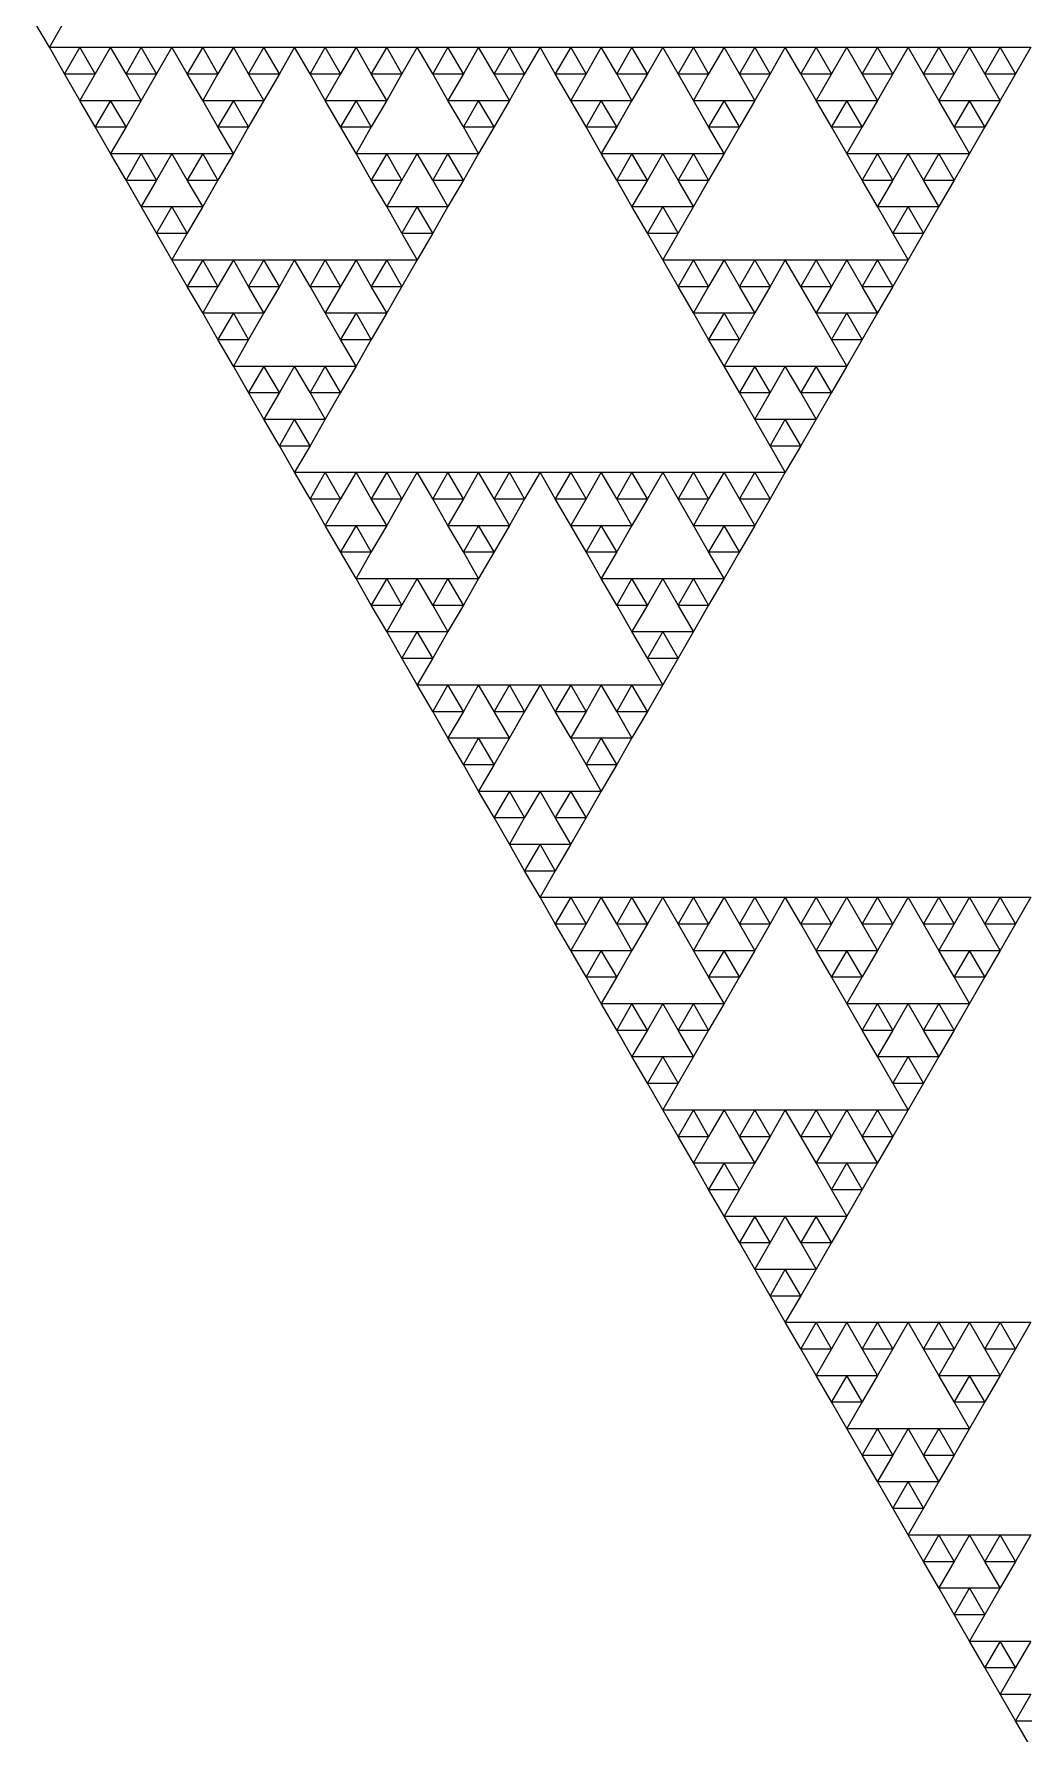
# Model space of a CAD drawing. Extents: x 0 to 1120, y 627 to 1597.
# Drawn here: x 350.9 to 420.8, y 1354.7 to 1474.8 of the extents above; entities that cross this region are included whole.
import ezdxf

# ---------------------------------------------------------------- set-up
doc = ezdxf.new("R2010")
doc.units = 0
doc.layers.get('0').update_dxf_attribs({"linetype": 'CONTINUOUS'})

msp = doc.modelspace()

# ---------------------------------------------------------------- linework, layer by layer
at = {"color": 3}
for points in [[(350.865, 1475.758), (353.032, 1475.758), (351.949, 1473.881)], [(351.949, 1473.881), (354.116, 1473.881), (353.032, 1472.005)], [(354.116, 1473.881), (356.283, 1473.881), (355.199, 1472.005)], [(356.283, 1473.881), (358.45, 1473.881), (357.367, 1472.005)], [(358.45, 1473.881), (360.617, 1473.881), (359.534, 1472.005)], [(360.617, 1473.881), (362.785, 1473.881), (361.701, 1472.005)], [(362.785, 1473.881), (364.952, 1473.881), (363.868, 1472.005)], [(364.952, 1473.881), (367.119, 1473.881), (366.035, 1472.005)], [(367.119, 1473.881), (369.286, 1473.881), (368.203, 1472.005)], [(369.286, 1473.881), (371.453, 1473.881), (370.37, 1472.005)], [(371.453, 1473.881), (373.621, 1473.881), (372.537, 1472.005)], [(373.621, 1473.881), (375.788, 1473.881), (374.704, 1472.005)], [(375.788, 1473.881), (377.955, 1473.881), (376.871, 1472.005)], [(377.955, 1473.881), (380.122, 1473.881), (379.039, 1472.005)], [(380.122, 1473.881), (382.289, 1473.881), (381.206, 1472.005)], [(382.289, 1473.881), (384.457, 1473.881), (383.373, 1472.005)], [(384.457, 1473.881), (386.624, 1473.881), (385.54, 1472.005)], [(386.624, 1473.881), (388.791, 1473.881), (387.707, 1472.005)], [(388.791, 1473.881), (390.958, 1473.881), (389.875, 1472.005)], [(390.958, 1473.881), (393.125, 1473.881), (392.042, 1472.005)], [(393.125, 1473.881), (395.293, 1473.881), (394.209, 1472.005)], [(395.293, 1473.881), (397.46, 1473.881), (396.376, 1472.005)], [(397.46, 1473.881), (399.627, 1473.881), (398.543, 1472.005)], [(399.627, 1473.881), (401.794, 1473.881), (400.711, 1472.005)], [(401.794, 1473.881), (403.961, 1473.881), (402.878, 1472.005)], [(403.961, 1473.881), (406.129, 1473.881), (405.045, 1472.005)], [(406.129, 1473.881), (408.296, 1473.881), (407.212, 1472.005)], [(408.296, 1473.881), (410.463, 1473.881), (409.379, 1472.005)], [(410.463, 1473.881), (412.63, 1473.881), (411.547, 1472.005)], [(412.63, 1473.881), (414.797, 1473.881), (413.714, 1472.005)], [(414.797, 1473.881), (416.965, 1473.881), (415.881, 1472.005)], [(416.965, 1473.881), (419.132, 1473.881), (418.048, 1472.005)], [(419.132, 1473.881), (421.299, 1473.881), (420.215, 1472.005)], [(353.032, 1472.005), (355.199, 1472.005), (354.116, 1470.128)], [(357.367, 1472.005), (359.534, 1472.005), (358.45, 1470.128)], [(361.701, 1472.005), (363.868, 1472.005), (362.785, 1470.128)], [(366.035, 1472.005), (368.203, 1472.005), (367.119, 1470.128)], [(370.37, 1472.005), (372.537, 1472.005), (371.453, 1470.128)], [(374.704, 1472.005), (376.871, 1472.005), (375.788, 1470.128)], [(379.039, 1472.005), (381.206, 1472.005), (380.122, 1470.128)], [(383.373, 1472.005), (385.54, 1472.005), (384.457, 1470.128)], [(387.707, 1472.005), (389.875, 1472.005), (388.791, 1470.128)], [(392.042, 1472.005), (394.209, 1472.005), (393.125, 1470.128)], [(396.376, 1472.005), (398.543, 1472.005), (397.46, 1470.128)], [(400.711, 1472.005), (402.878, 1472.005), (401.794, 1470.128)], [(405.045, 1472.005), (407.212, 1472.005), (406.129, 1470.128)], [(409.379, 1472.005), (411.547, 1472.005), (410.463, 1470.128)], [(413.714, 1472.005), (415.881, 1472.005), (414.797, 1470.128)], [(418.048, 1472.005), (420.215, 1472.005), (419.132, 1470.128)], [(354.116, 1470.128), (356.283, 1470.128), (355.199, 1468.251)], [(356.283, 1470.128), (358.45, 1470.128), (357.367, 1468.251)], [(362.785, 1470.128), (364.952, 1470.128), (363.868, 1468.251)], [(364.952, 1470.128), (367.119, 1470.128), (366.035, 1468.251)], [(371.453, 1470.128), (373.621, 1470.128), (372.537, 1468.251)], [(373.621, 1470.128), (375.788, 1470.128), (374.704, 1468.251)], [(380.122, 1470.128), (382.289, 1470.128), (381.206, 1468.251)], [(382.289, 1470.128), (384.457, 1470.128), (383.373, 1468.251)], [(388.791, 1470.128), (390.958, 1470.128), (389.875, 1468.251)], [(390.958, 1470.128), (393.125, 1470.128), (392.042, 1468.251)], [(397.46, 1470.128), (399.627, 1470.128), (398.543, 1468.251)], [(399.627, 1470.128), (401.794, 1470.128), (400.711, 1468.251)], [(406.129, 1470.128), (408.296, 1470.128), (407.212, 1468.251)], [(408.296, 1470.128), (410.463, 1470.128), (409.379, 1468.251)], [(414.797, 1470.128), (416.965, 1470.128), (415.881, 1468.251)], [(416.965, 1470.128), (419.132, 1470.128), (418.048, 1468.251)], [(355.199, 1468.251), (357.367, 1468.251), (356.283, 1466.374)], [(363.868, 1468.251), (366.035, 1468.251), (364.952, 1466.374)], [(372.537, 1468.251), (374.704, 1468.251), (373.621, 1466.374)], [(381.206, 1468.251), (383.373, 1468.251), (382.289, 1466.374)], [(389.875, 1468.251), (392.042, 1468.251), (390.958, 1466.374)], [(398.543, 1468.251), (400.711, 1468.251), (399.627, 1466.374)], [(407.212, 1468.251), (409.379, 1468.251), (408.296, 1466.374)], [(415.881, 1468.251), (418.048, 1468.251), (416.965, 1466.374)], [(356.283, 1466.374), (358.45, 1466.374), (357.367, 1464.497)], [(358.45, 1466.374), (360.617, 1466.374), (359.534, 1464.497)], [(360.617, 1466.374), (362.785, 1466.374), (361.701, 1464.497)], [(362.785, 1466.374), (364.952, 1466.374), (363.868, 1464.497)], [(373.621, 1466.374), (375.788, 1466.374), (374.704, 1464.497)], [(375.788, 1466.374), (377.955, 1466.374), (376.871, 1464.497)], [(377.955, 1466.374), (380.122, 1466.374), (379.039, 1464.497)], [(380.122, 1466.374), (382.289, 1466.374), (381.206, 1464.497)], [(390.958, 1466.374), (393.125, 1466.374), (392.042, 1464.497)], [(393.125, 1466.374), (395.293, 1466.374), (394.209, 1464.497)], [(395.293, 1466.374), (397.46, 1466.374), (396.376, 1464.497)], [(397.46, 1466.374), (399.627, 1466.374), (398.543, 1464.497)], [(408.296, 1466.374), (410.463, 1466.374), (409.379, 1464.497)], [(410.463, 1466.374), (412.63, 1466.374), (411.547, 1464.497)], [(412.63, 1466.374), (414.797, 1466.374), (413.714, 1464.497)], [(414.797, 1466.374), (416.965, 1466.374), (415.881, 1464.497)], [(357.367, 1464.497), (359.534, 1464.497), (358.45, 1462.62)], [(361.701, 1464.497), (363.868, 1464.497), (362.785, 1462.62)], [(374.704, 1464.497), (376.871, 1464.497), (375.788, 1462.62)], [(379.039, 1464.497), (381.206, 1464.497), (380.122, 1462.62)], [(392.042, 1464.497), (394.209, 1464.497), (393.125, 1462.62)], [(396.376, 1464.497), (398.543, 1464.497), (397.46, 1462.62)], [(409.379, 1464.497), (411.547, 1464.497), (410.463, 1462.62)], [(413.714, 1464.497), (415.881, 1464.497), (414.797, 1462.62)], [(358.45, 1462.62), (360.617, 1462.62), (359.534, 1460.743)], [(360.617, 1462.62), (362.785, 1462.62), (361.701, 1460.743)], [(375.788, 1462.62), (377.955, 1462.62), (376.871, 1460.743)], [(377.955, 1462.62), (380.122, 1462.62), (379.039, 1460.743)], [(393.125, 1462.62), (395.293, 1462.62), (394.209, 1460.743)], [(395.293, 1462.62), (397.46, 1462.62), (396.376, 1460.743)], [(410.463, 1462.62), (412.63, 1462.62), (411.547, 1460.743)], [(412.63, 1462.62), (414.797, 1462.62), (413.714, 1460.743)], [(359.534, 1460.743), (361.701, 1460.743), (360.617, 1458.867)], [(376.871, 1460.743), (379.039, 1460.743), (377.955, 1458.867)], [(394.209, 1460.743), (396.376, 1460.743), (395.293, 1458.867)], [(411.547, 1460.743), (413.714, 1460.743), (412.63, 1458.867)], [(360.617, 1458.867), (362.785, 1458.867), (361.701, 1456.99)], [(362.785, 1458.867), (364.952, 1458.867), (363.868, 1456.99)], [(364.952, 1458.867), (367.119, 1458.867), (366.035, 1456.99)], [(367.119, 1458.867), (369.286, 1458.867), (368.203, 1456.99)], [(369.286, 1458.867), (371.453, 1458.867), (370.37, 1456.99)], [(371.453, 1458.867), (373.621, 1458.867), (372.537, 1456.99)], [(373.621, 1458.867), (375.788, 1458.867), (374.704, 1456.99)], [(375.788, 1458.867), (377.955, 1458.867), (376.871, 1456.99)], [(395.293, 1458.867), (397.46, 1458.867), (396.376, 1456.99)], [(397.46, 1458.867), (399.627, 1458.867), (398.543, 1456.99)], [(399.627, 1458.867), (401.794, 1458.867), (400.711, 1456.99)], [(401.794, 1458.867), (403.961, 1458.867), (402.878, 1456.99)], [(403.961, 1458.867), (406.129, 1458.867), (405.045, 1456.99)], [(406.129, 1458.867), (408.296, 1458.867), (407.212, 1456.99)], [(408.296, 1458.867), (410.463, 1458.867), (409.379, 1456.99)], [(410.463, 1458.867), (412.63, 1458.867), (411.547, 1456.99)], [(361.701, 1456.99), (363.868, 1456.99), (362.785, 1455.113)], [(366.035, 1456.99), (368.203, 1456.99), (367.119, 1455.113)], [(370.37, 1456.99), (372.537, 1456.99), (371.453, 1455.113)], [(374.704, 1456.99), (376.871, 1456.99), (375.788, 1455.113)], [(396.376, 1456.99), (398.543, 1456.99), (397.46, 1455.113)], [(400.711, 1456.99), (402.878, 1456.99), (401.794, 1455.113)], [(405.045, 1456.99), (407.212, 1456.99), (406.129, 1455.113)], [(409.379, 1456.99), (411.547, 1456.99), (410.463, 1455.113)], [(362.785, 1455.113), (364.952, 1455.113), (363.868, 1453.236)], [(364.952, 1455.113), (367.119, 1455.113), (366.035, 1453.236)], [(371.453, 1455.113), (373.621, 1455.113), (372.537, 1453.236)], [(373.621, 1455.113), (375.788, 1455.113), (374.704, 1453.236)], [(397.46, 1455.113), (399.627, 1455.113), (398.543, 1453.236)], [(399.627, 1455.113), (401.794, 1455.113), (400.711, 1453.236)], [(406.129, 1455.113), (408.296, 1455.113), (407.212, 1453.236)], [(408.296, 1455.113), (410.463, 1455.113), (409.379, 1453.236)], [(363.868, 1453.236), (366.035, 1453.236), (364.952, 1451.359)], [(372.537, 1453.236), (374.704, 1453.236), (373.621, 1451.359)], [(398.543, 1453.236), (400.711, 1453.236), (399.627, 1451.359)], [(407.212, 1453.236), (409.379, 1453.236), (408.296, 1451.359)], [(364.952, 1451.359), (367.119, 1451.359), (366.035, 1449.482)], [(367.119, 1451.359), (369.286, 1451.359), (368.203, 1449.482)], [(369.286, 1451.359), (371.453, 1451.359), (370.37, 1449.482)], [(371.453, 1451.359), (373.621, 1451.359), (372.537, 1449.482)], [(399.627, 1451.359), (401.794, 1451.359), (400.711, 1449.482)], [(401.794, 1451.359), (403.961, 1451.359), (402.878, 1449.482)], [(403.961, 1451.359), (406.129, 1451.359), (405.045, 1449.482)], [(406.129, 1451.359), (408.296, 1451.359), (407.212, 1449.482)], [(366.035, 1449.482), (368.203, 1449.482), (367.119, 1447.606)], [(370.37, 1449.482), (372.537, 1449.482), (371.453, 1447.606)], [(400.711, 1449.482), (402.878, 1449.482), (401.794, 1447.606)], [(405.045, 1449.482), (407.212, 1449.482), (406.129, 1447.606)], [(367.119, 1447.606), (369.286, 1447.606), (368.203, 1445.729)], [(369.286, 1447.606), (371.453, 1447.606), (370.37, 1445.729)], [(401.794, 1447.606), (403.961, 1447.606), (402.878, 1445.729)], [(403.961, 1447.606), (406.129, 1447.606), (405.045, 1445.729)], [(368.203, 1445.729), (370.37, 1445.729), (369.286, 1443.852)], [(402.878, 1445.729), (405.045, 1445.729), (403.961, 1443.852)], [(369.286, 1443.852), (371.453, 1443.852), (370.37, 1441.975)], [(371.453, 1443.852), (373.621, 1443.852), (372.537, 1441.975)], [(373.621, 1443.852), (375.788, 1443.852), (374.704, 1441.975)], [(375.788, 1443.852), (377.955, 1443.852), (376.871, 1441.975)], [(377.955, 1443.852), (380.122, 1443.852), (379.039, 1441.975)], [(380.122, 1443.852), (382.289, 1443.852), (381.206, 1441.975)], [(382.289, 1443.852), (384.457, 1443.852), (383.373, 1441.975)], [(384.457, 1443.852), (386.624, 1443.852), (385.54, 1441.975)], [(386.624, 1443.852), (388.791, 1443.852), (387.707, 1441.975)], [(388.791, 1443.852), (390.958, 1443.852), (389.875, 1441.975)], [(390.958, 1443.852), (393.125, 1443.852), (392.042, 1441.975)], [(393.125, 1443.852), (395.293, 1443.852), (394.209, 1441.975)], [(395.293, 1443.852), (397.46, 1443.852), (396.376, 1441.975)], [(397.46, 1443.852), (399.627, 1443.852), (398.543, 1441.975)], [(399.627, 1443.852), (401.794, 1443.852), (400.711, 1441.975)], [(401.794, 1443.852), (403.961, 1443.852), (402.878, 1441.975)], [(370.37, 1441.975), (372.537, 1441.975), (371.453, 1440.098)], [(374.704, 1441.975), (376.871, 1441.975), (375.788, 1440.098)], [(379.039, 1441.975), (381.206, 1441.975), (380.122, 1440.098)], [(383.373, 1441.975), (385.54, 1441.975), (384.457, 1440.098)], [(387.707, 1441.975), (389.875, 1441.975), (388.791, 1440.098)], [(392.042, 1441.975), (394.209, 1441.975), (393.125, 1440.098)], [(396.376, 1441.975), (398.543, 1441.975), (397.46, 1440.098)], [(400.711, 1441.975), (402.878, 1441.975), (401.794, 1440.098)], [(371.453, 1440.098), (373.621, 1440.098), (372.537, 1438.221)], [(373.621, 1440.098), (375.788, 1440.098), (374.704, 1438.221)], [(380.122, 1440.098), (382.289, 1440.098), (381.206, 1438.221)], [(382.289, 1440.098), (384.457, 1440.098), (383.373, 1438.221)], [(388.791, 1440.098), (390.958, 1440.098), (389.875, 1438.221)], [(390.958, 1440.098), (393.125, 1440.098), (392.042, 1438.221)], [(397.46, 1440.098), (399.627, 1440.098), (398.543, 1438.221)], [(399.627, 1440.098), (401.794, 1440.098), (400.711, 1438.221)], [(372.537, 1438.221), (374.704, 1438.221), (373.621, 1436.344)], [(381.206, 1438.221), (383.373, 1438.221), (382.289, 1436.344)], [(389.875, 1438.221), (392.042, 1438.221), (390.958, 1436.344)], [(398.543, 1438.221), (400.711, 1438.221), (399.627, 1436.344)], [(373.621, 1436.344), (375.788, 1436.344), (374.704, 1434.468)], [(375.788, 1436.344), (377.955, 1436.344), (376.871, 1434.468)], [(377.955, 1436.344), (380.122, 1436.344), (379.039, 1434.468)], [(380.122, 1436.344), (382.289, 1436.344), (381.206, 1434.468)], [(390.958, 1436.344), (393.125, 1436.344), (392.042, 1434.468)], [(393.125, 1436.344), (395.293, 1436.344), (394.209, 1434.468)], [(395.293, 1436.344), (397.46, 1436.344), (396.376, 1434.468)], [(397.46, 1436.344), (399.627, 1436.344), (398.543, 1434.468)], [(374.704, 1434.468), (376.871, 1434.468), (375.788, 1432.591)], [(379.039, 1434.468), (381.206, 1434.468), (380.122, 1432.591)], [(392.042, 1434.468), (394.209, 1434.468), (393.125, 1432.591)], [(396.376, 1434.468), (398.543, 1434.468), (397.46, 1432.591)], [(375.788, 1432.591), (377.955, 1432.591), (376.871, 1430.714)], [(377.955, 1432.591), (380.122, 1432.591), (379.039, 1430.714)], [(393.125, 1432.591), (395.293, 1432.591), (394.209, 1430.714)], [(395.293, 1432.591), (397.46, 1432.591), (396.376, 1430.714)], [(376.871, 1430.714), (379.039, 1430.714), (377.955, 1428.837)], [(394.209, 1430.714), (396.376, 1430.714), (395.293, 1428.837)], [(377.955, 1428.837), (380.122, 1428.837), (379.039, 1426.96)], [(380.122, 1428.837), (382.289, 1428.837), (381.206, 1426.96)], [(382.289, 1428.837), (384.457, 1428.837), (383.373, 1426.96)], [(384.457, 1428.837), (386.624, 1428.837), (385.54, 1426.96)], [(386.624, 1428.837), (388.791, 1428.837), (387.707, 1426.96)], [(388.791, 1428.837), (390.958, 1428.837), (389.875, 1426.96)], [(390.958, 1428.837), (393.125, 1428.837), (392.042, 1426.96)], [(393.125, 1428.837), (395.293, 1428.837), (394.209, 1426.96)], [(379.039, 1426.96), (381.206, 1426.96), (380.122, 1425.083)], [(383.373, 1426.96), (385.54, 1426.96), (384.457, 1425.083)], [(387.707, 1426.96), (389.875, 1426.96), (388.791, 1425.083)], [(392.042, 1426.96), (394.209, 1426.96), (393.125, 1425.083)], [(380.122, 1425.083), (382.289, 1425.083), (381.206, 1423.206)], [(382.289, 1425.083), (384.457, 1425.083), (383.373, 1423.206)], [(388.791, 1425.083), (390.958, 1425.083), (389.875, 1423.206)], [(390.958, 1425.083), (393.125, 1425.083), (392.042, 1423.206)], [(381.206, 1423.206), (383.373, 1423.206), (382.289, 1421.33)], [(389.875, 1423.206), (392.042, 1423.206), (390.958, 1421.33)], [(382.289, 1421.33), (384.457, 1421.33), (383.373, 1419.453)], [(384.457, 1421.33), (386.624, 1421.33), (385.54, 1419.453)], [(386.624, 1421.33), (388.791, 1421.33), (387.707, 1419.453)], [(388.791, 1421.33), (390.958, 1421.33), (389.875, 1419.453)], [(383.373, 1419.453), (385.54, 1419.453), (384.457, 1417.576)], [(387.707, 1419.453), (389.875, 1419.453), (388.791, 1417.576)], [(384.457, 1417.576), (386.624, 1417.576), (385.54, 1415.699)], [(386.624, 1417.576), (388.791, 1417.576), (387.707, 1415.699)], [(385.54, 1415.699), (387.707, 1415.699), (386.624, 1413.822)], [(386.624, 1413.822), (388.791, 1413.822), (387.707, 1411.945)], [(388.791, 1413.822), (390.958, 1413.822), (389.875, 1411.945)], [(390.958, 1413.822), (393.125, 1413.822), (392.042, 1411.945)], [(393.125, 1413.822), (395.293, 1413.822), (394.209, 1411.945)], [(395.293, 1413.822), (397.46, 1413.822), (396.376, 1411.945)], [(397.46, 1413.822), (399.627, 1413.822), (398.543, 1411.945)], [(399.627, 1413.822), (401.794, 1413.822), (400.711, 1411.945)], [(401.794, 1413.822), (403.961, 1413.822), (402.878, 1411.945)], [(403.961, 1413.822), (406.129, 1413.822), (405.045, 1411.945)], [(406.129, 1413.822), (408.296, 1413.822), (407.212, 1411.945)], [(408.296, 1413.822), (410.463, 1413.822), (409.379, 1411.945)], [(410.463, 1413.822), (412.63, 1413.822), (411.547, 1411.945)], [(412.63, 1413.822), (414.797, 1413.822), (413.714, 1411.945)], [(414.797, 1413.822), (416.965, 1413.822), (415.881, 1411.945)], [(416.965, 1413.822), (419.132, 1413.822), (418.048, 1411.945)], [(419.132, 1413.822), (421.299, 1413.822), (420.215, 1411.945)], [(387.707, 1411.945), (389.875, 1411.945), (388.791, 1410.068)], [(392.042, 1411.945), (394.209, 1411.945), (393.125, 1410.068)], [(396.376, 1411.945), (398.543, 1411.945), (397.46, 1410.068)], [(400.711, 1411.945), (402.878, 1411.945), (401.794, 1410.068)], [(405.045, 1411.945), (407.212, 1411.945), (406.129, 1410.068)], [(409.379, 1411.945), (411.547, 1411.945), (410.463, 1410.068)], [(413.714, 1411.945), (415.881, 1411.945), (414.797, 1410.068)], [(418.048, 1411.945), (420.215, 1411.945), (419.132, 1410.068)], [(388.791, 1410.068), (390.958, 1410.068), (389.875, 1408.192)], [(390.958, 1410.068), (393.125, 1410.068), (392.042, 1408.192)], [(397.46, 1410.068), (399.627, 1410.068), (398.543, 1408.192)], [(399.627, 1410.068), (401.794, 1410.068), (400.711, 1408.192)], [(406.129, 1410.068), (408.296, 1410.068), (407.212, 1408.192)], [(408.296, 1410.068), (410.463, 1410.068), (409.379, 1408.192)], [(414.797, 1410.068), (416.965, 1410.068), (415.881, 1408.192)], [(416.965, 1410.068), (419.132, 1410.068), (418.048, 1408.192)], [(389.875, 1408.192), (392.042, 1408.192), (390.958, 1406.315)], [(398.543, 1408.192), (400.711, 1408.192), (399.627, 1406.315)], [(407.212, 1408.192), (409.379, 1408.192), (408.296, 1406.315)], [(415.881, 1408.192), (418.048, 1408.192), (416.965, 1406.315)], [(390.958, 1406.315), (393.125, 1406.315), (392.042, 1404.438)], [(393.125, 1406.315), (395.293, 1406.315), (394.209, 1404.438)], [(395.293, 1406.315), (397.46, 1406.315), (396.376, 1404.438)], [(397.46, 1406.315), (399.627, 1406.315), (398.543, 1404.438)], [(408.296, 1406.315), (410.463, 1406.315), (409.379, 1404.438)], [(410.463, 1406.315), (412.63, 1406.315), (411.547, 1404.438)], [(412.63, 1406.315), (414.797, 1406.315), (413.714, 1404.438)], [(414.797, 1406.315), (416.965, 1406.315), (415.881, 1404.438)], [(392.042, 1404.438), (394.209, 1404.438), (393.125, 1402.561)], [(396.376, 1404.438), (398.543, 1404.438), (397.46, 1402.561)], [(409.379, 1404.438), (411.547, 1404.438), (410.463, 1402.561)], [(413.714, 1404.438), (415.881, 1404.438), (414.797, 1402.561)], [(393.125, 1402.561), (395.293, 1402.561), (394.209, 1400.684)], [(395.293, 1402.561), (397.46, 1402.561), (396.376, 1400.684)], [(410.463, 1402.561), (412.63, 1402.561), (411.547, 1400.684)], [(412.63, 1402.561), (414.797, 1402.561), (413.714, 1400.684)], [(394.209, 1400.684), (396.376, 1400.684), (395.293, 1398.807)], [(411.547, 1400.684), (413.714, 1400.684), (412.63, 1398.807)], [(395.293, 1398.807), (397.46, 1398.807), (396.376, 1396.93)], [(397.46, 1398.807), (399.627, 1398.807), (398.543, 1396.93)], [(399.627, 1398.807), (401.794, 1398.807), (400.711, 1396.93)], [(401.794, 1398.807), (403.961, 1398.807), (402.878, 1396.93)], [(403.961, 1398.807), (406.129, 1398.807), (405.045, 1396.93)], [(406.129, 1398.807), (408.296, 1398.807), (407.212, 1396.93)], [(408.296, 1398.807), (410.463, 1398.807), (409.379, 1396.93)], [(410.463, 1398.807), (412.63, 1398.807), (411.547, 1396.93)], [(396.376, 1396.93), (398.543, 1396.93), (397.46, 1395.054)], [(400.711, 1396.93), (402.878, 1396.93), (401.794, 1395.054)], [(405.045, 1396.93), (407.212, 1396.93), (406.129, 1395.054)], [(409.379, 1396.93), (411.547, 1396.93), (410.463, 1395.054)], [(397.46, 1395.054), (399.627, 1395.054), (398.543, 1393.177)], [(399.627, 1395.054), (401.794, 1395.054), (400.711, 1393.177)], [(406.129, 1395.054), (408.296, 1395.054), (407.212, 1393.177)], [(408.296, 1395.054), (410.463, 1395.054), (409.379, 1393.177)], [(398.543, 1393.177), (400.711, 1393.177), (399.627, 1391.3)], [(407.212, 1393.177), (409.379, 1393.177), (408.296, 1391.3)], [(399.627, 1391.3), (401.794, 1391.3), (400.711, 1389.423)], [(401.794, 1391.3), (403.961, 1391.3), (402.878, 1389.423)], [(403.961, 1391.3), (406.129, 1391.3), (405.045, 1389.423)], [(406.129, 1391.3), (408.296, 1391.3), (407.212, 1389.423)], [(400.711, 1389.423), (402.878, 1389.423), (401.794, 1387.546)], [(405.045, 1389.423), (407.212, 1389.423), (406.129, 1387.546)], [(401.794, 1387.546), (403.961, 1387.546), (402.878, 1385.669)], [(403.961, 1387.546), (406.129, 1387.546), (405.045, 1385.669)], [(402.878, 1385.669), (405.045, 1385.669), (403.961, 1383.793)], [(403.961, 1383.793), (406.129, 1383.793), (405.045, 1381.916)], [(406.129, 1383.793), (408.296, 1383.793), (407.212, 1381.916)], [(408.296, 1383.793), (410.463, 1383.793), (409.379, 1381.916)], [(410.463, 1383.793), (412.63, 1383.793), (411.547, 1381.916)], [(412.63, 1383.793), (414.797, 1383.793), (413.714, 1381.916)], [(414.797, 1383.793), (416.965, 1383.793), (415.881, 1381.916)], [(416.965, 1383.793), (419.132, 1383.793), (418.048, 1381.916)], [(419.132, 1383.793), (421.299, 1383.793), (420.215, 1381.916)], [(405.045, 1381.916), (407.212, 1381.916), (406.129, 1380.039)], [(409.379, 1381.916), (411.547, 1381.916), (410.463, 1380.039)], [(413.714, 1381.916), (415.881, 1381.916), (414.797, 1380.039)], [(418.048, 1381.916), (420.215, 1381.916), (419.132, 1380.039)], [(406.129, 1380.039), (408.296, 1380.039), (407.212, 1378.162)], [(408.296, 1380.039), (410.463, 1380.039), (409.379, 1378.162)], [(414.797, 1380.039), (416.965, 1380.039), (415.881, 1378.162)], [(416.965, 1380.039), (419.132, 1380.039), (418.048, 1378.162)], [(407.212, 1378.162), (409.379, 1378.162), (408.296, 1376.285)], [(415.881, 1378.162), (418.048, 1378.162), (416.965, 1376.285)], [(408.296, 1376.285), (410.463, 1376.285), (409.379, 1374.408)], [(410.463, 1376.285), (412.63, 1376.285), (411.547, 1374.408)], [(412.63, 1376.285), (414.797, 1376.285), (413.714, 1374.408)], [(414.797, 1376.285), (416.965, 1376.285), (415.881, 1374.408)], [(409.379, 1374.408), (411.547, 1374.408), (410.463, 1372.531)], [(413.714, 1374.408), (415.881, 1374.408), (414.797, 1372.531)], [(410.463, 1372.531), (412.63, 1372.531), (411.547, 1370.655)], [(412.63, 1372.531), (414.797, 1372.531), (413.714, 1370.655)], [(411.547, 1370.655), (413.714, 1370.655), (412.63, 1368.778)], [(412.63, 1368.778), (414.797, 1368.778), (413.714, 1366.901)], [(414.797, 1368.778), (416.965, 1368.778), (415.881, 1366.901)], [(416.965, 1368.778), (419.132, 1368.778), (418.048, 1366.901)], [(419.132, 1368.778), (421.299, 1368.778), (420.215, 1366.901)], [(413.714, 1366.901), (415.881, 1366.901), (414.797, 1365.024)], [(418.048, 1366.901), (420.215, 1366.901), (419.132, 1365.024)], [(414.797, 1365.024), (416.965, 1365.024), (415.881, 1363.147)], [(416.965, 1365.024), (419.132, 1365.024), (418.048, 1363.147)], [(415.881, 1363.147), (418.048, 1363.147), (416.965, 1361.27)], [(416.965, 1361.27), (419.132, 1361.27), (418.048, 1359.393)], [(419.132, 1361.27), (421.299, 1361.27), (420.215, 1359.393)], [(418.048, 1359.393), (420.215, 1359.393), (419.132, 1357.517)], [(419.132, 1357.517), (421.299, 1357.517), (420.215, 1355.64)], [(420.215, 1355.64), (422.383, 1355.64), (421.299, 1353.763)]]:
    msp.add_lwpolyline(points, close=True, dxfattribs=at)

doc.saveas('drawing.dxf')
